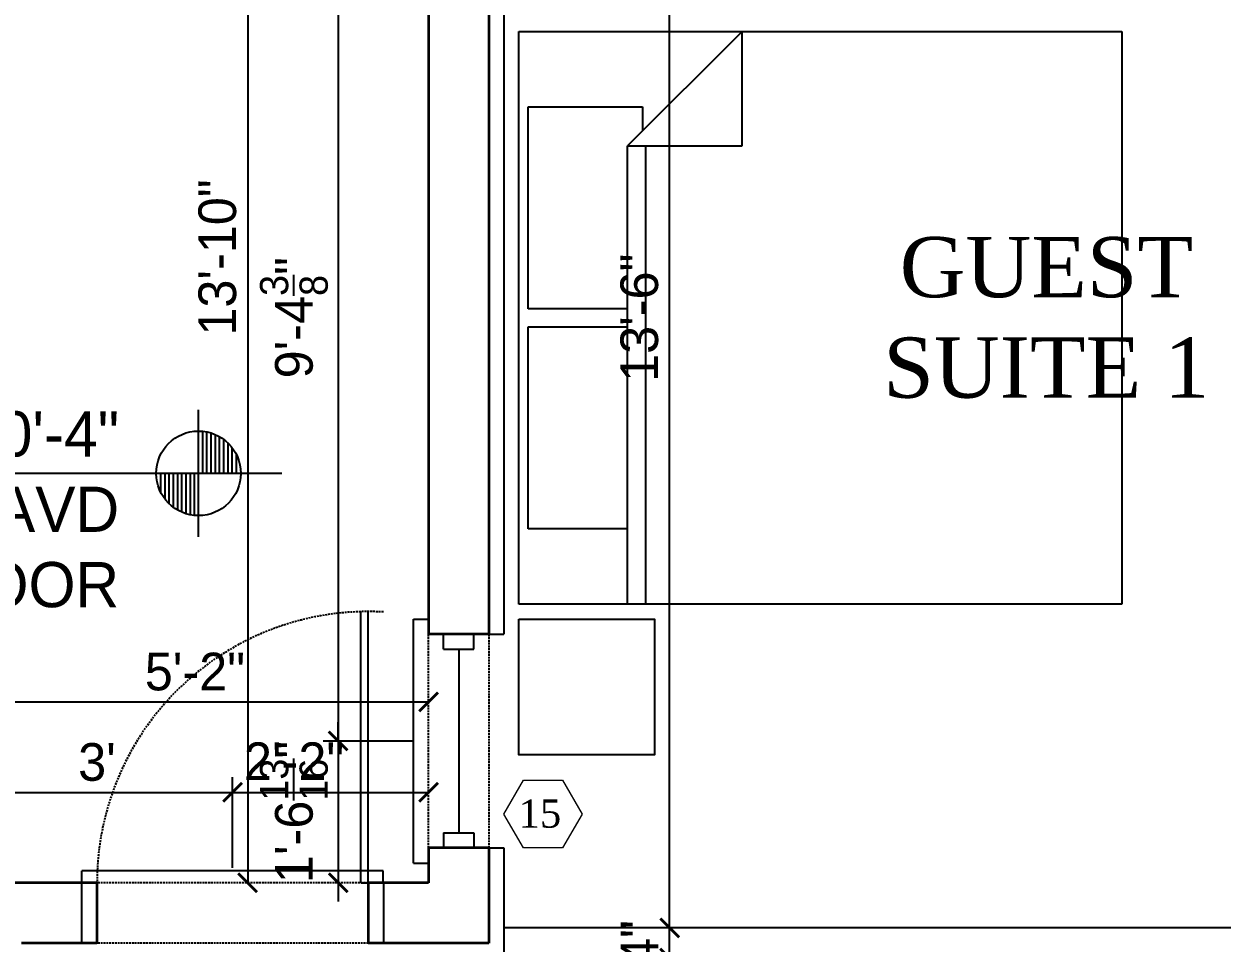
# Model space of a CAD drawing. Header units: inches. Extents: x 0 to 22102, y -19958 to 0.
# Drawn here: x 9820.7 to 9979.7, y -9843.2 to -9721.2 of the extents above; entities that cross this region are included whole.
import ezdxf
from ezdxf.enums import TextEntityAlignment as Align

# ---------------------------------------------------------------- set-up
doc = ezdxf.new("R2010")
doc.units = ezdxf.units.IN
doc.header["$MEASUREMENT"] = 0
doc.linetypes.add('HIDDEN', pattern=[0.375, 0.25, -0.125])
for name, color, linetype in [('DIM-EXT', 5, 'Continuous'), ('DIM-INT', 5, 'Continuous'), ('DOOR SILL', 1, 'Continuous'), ('DOOR-EXT', 2, 'Continuous'), ('ELEVATION NOTES', 1, 'Continuous'), ('FURN', 8, 'Continuous'), ('HEADER-EXT', 5, 'HIDDEN'), ('ROOF', 3, 'Continuous'), ('TEXTL', 3, 'Continuous'), ('WALL-INT', 4, 'Continuous'), ('WINDOW GLASS', 4, 'Continuous'), ('WINDOW JAMB', 2, 'Continuous'), ('WINDOW SILL', 1, 'Continuous')]:
    doc.layers.add(name, color=color, linetype=linetype)
doc.layers.add('WALL-EXT', color=6, linetype='Continuous', lineweight=35)
doc.layers.add('window', color=160, linetype='Continuous', lineweight=5)
doc.styles.add('ARCHITXT', font='BOOKOS.TTF', dxfattribs={"height": 0.078125})
doc.styles.add('TITLE-1', font='BOOKOS.TTF', dxfattribs={"height": 5})
doc.dimstyles.new('Ideal', dxfattribs={"dimscale": 0, "dimtxt": 5, "dimasz": 2.5, "dimexe": 2, "dimexo": 2, "dimgap": 1.5, "dimtad": 1, "dimdec": 4, "dimzin": 0, "dimdsep": 46, "dimlunit": 4, "dimtxsty": 'Standard', "dimblk": 'ARCHTICK', "dimcen": 2, "dimclrt": 1, "dimazin": 0, "dimtfac": 0.75, "dimtdec": 4, "dimtix": 1, "dimtofl": 0, "dimtmove": 2, "dimatfit": 3, "dimldrblk": 'OPEN30', "dimfxl": 1, "dimtolj": 1, "dimtzin": 0, "dimarcsym": 0})

# ---------------------------------------------------------------- blocks, each defined once
blk = doc.blocks.new('B-D836R')
for p, q in [((-3.31, 2), (-3.31, 37.99)), ((-2.31, 2), (-2.31, 38)), ((-3.31, 2), (-2.31, 2))]:
    blk.add_line(p, q)
for points in [[(-40.31, -6), (-40.31, 2), (-38.31, 2), (-38.31, -6)], [(-2.31, -6), (-2.31, 2), (-0.31, 2), (-0.31, -6)]]:
    blk.add_lwpolyline(points, close=True)
at = {"linetype": 'HIDDEN'}
blk.add_arc((-2.31, 2), 36, 86.8153, 180, dxfattribs=at)
blk = doc.blocks.new('KING')
at = {"linetype": 'Continuous'}
for p, q in [((56.28, 195.88), (132.28, 195.88)), ((56.28, 115.88), (56.28, 195.88)), ((132.28, 195.88), (132.28, 115.88)), ((66.28, 194.68), (93.08, 194.68)), ((66.28, 181.48), (66.28, 194.68)), ((93.08, 194.68), (93.08, 181.48)), ((95.48, 194.68), (122.28, 194.68)), ((95.48, 181.48), (95.48, 194.68)), ((122.28, 194.68), (122.28, 179.48)), ((56.28, 181.48), (117.08, 181.48)), ((132.28, 166.28), (117.08, 181.48)), ((117.08, 181.48), (117.08, 166.28)), ((117.08, 179.08), (56.28, 179.08)), ((117.08, 179.48), (117.08, 179.48)), ((122.28, 179.48), (119.08, 179.48)), ((117.08, 166.28), (132.28, 166.28)), ((132.28, 115.88), (56.28, 115.88))]:
    blk.add_line(p, q, dxfattribs=at)
blk = doc.blocks.new('_ArchTick')
at = {"color": 0, "linetype": 'ByBlock', "lineweight": 100, "const_width": 0.15}
blk.add_lwpolyline([(-0.5, -0.5), (0.5, 0.5)], dxfattribs=at)
blk = doc.blocks.new('*D180')
at = {"layer": 'Defpoints', "color": 0, "transparency": 16777216}
for p in [(9688.39, -9607.18), (9812.39, -9607.18), (9929.14, -10623.18)]:
    blk.add_point(p, dxfattribs=at)
at = {"layer": 'DIM-EXT', "color": 0, "lineweight": -2, "transparency": 16777216}
for p, q in [((9810.39, -9607.18), (9686.39, -9607.18)), ((9688.39, -10623.18), (9688.39, -9607.18)), ((9927.14, -10623.18), (9686.39, -10623.18))]:
    blk.add_line(p, q, dxfattribs=at)
at = {"layer": 'DIM-EXT', "color": 0, "lineweight": -2, "transparency": 16777216, "xscale": 2.5, "yscale": 2.5, "zscale": 2.5}
for p, rotation in [((9688.39, -9607.18), 90), ((9688.39, -10623.18), 270)]:
    blk.add_blockref('_ArchTick', p, dxfattribs=dict(at, rotation=rotation))
at = {"layer": 'DIM-EXT', "color": 1, "transparency": 16777216, "insert": (9684.39, -10115.18), "char_height": 5, "attachment_point": 5, "rotation": 90}
blk.add_mtext('\\A1;84\'-8"', dxfattribs=at)
blk = doc.blocks.new('_Open30')
at = {"color": 0, "linetype": 'ByBlock', "lineweight": -2}
for p, q in [((-1, 0.268), (0, 0)), ((0, 0), (-1, -0.268)), ((0, 0), (-1, 0))]:
    blk.add_line(p, q, dxfattribs=at)
blk = doc.blocks.new('*D188')
at = {"layer": 'Defpoints', "color": 0, "transparency": 16777216}
for p in [(9874.39, -9704), (9862.39, -9816.37), (9874.39, -9816.37)]:
    blk.add_point(p, dxfattribs=at)
at = {"layer": 'DIM-EXT', "color": 0, "lineweight": -2, "transparency": 16777216}
for p, q in [((9872.39, -9704), (9860.39, -9704)), ((9862.39, -9704), (9862.39, -9816.37)), ((9872.39, -9816.37), (9860.39, -9816.37))]:
    blk.add_line(p, q, dxfattribs=at)
at = {"layer": 'DIM-EXT', "color": 0, "lineweight": -2, "transparency": 16777216, "xscale": 2.5, "yscale": 2.5, "zscale": 2.5}
for p, rotation in [((9862.39, -9704), 90), ((9862.39, -9816.37), 270)]:
    blk.add_blockref('_ArchTick', p, dxfattribs=dict(at, rotation=rotation))
at = {"layer": 'DIM-EXT', "color": 1, "transparency": 16777216, "insert": (9856.52, -9760.18), "char_height": 5, "attachment_point": 5, "rotation": 90}
blk.add_mtext('\\A1;9\'-4{\\H0.75x;\\S3/8;}"', dxfattribs=at)
blk = doc.blocks.new('*D189')
at = {"layer": 'Defpoints', "color": 0, "transparency": 16777216}
for p in [(9874.39, -9816.37), (9862.39, -9835.18), (9862.39, -9835.18)]:
    blk.add_point(p, dxfattribs=at)
at = {"layer": 'DIM-EXT', "color": 0, "lineweight": -2, "transparency": 16777216}
for p, q in [((9862.39, -9816.37), (9862.39, -9813.87)), ((9872.39, -9816.37), (9860.39, -9816.37)), ((9862.39, -9816.37), (9862.39, -9835.18)), ((9862.39, -9835.18), (9862.39, -9837.68))]:
    blk.add_line(p, q, dxfattribs=at)
at = {"layer": 'DIM-EXT', "color": 0, "lineweight": -2, "transparency": 16777216, "xscale": 2.5, "yscale": 2.5, "zscale": 2.5}
for p, rotation in [((9862.39, -9816.37), 270), ((9862.39, -9835.18), 90)]:
    blk.add_blockref('_ArchTick', p, dxfattribs=dict(at, rotation=rotation))
at = {"layer": 'DIM-EXT', "color": 1, "transparency": 16777216, "insert": (9856.52, -9825.78), "char_height": 5, "attachment_point": 5, "rotation": 90}
blk.add_mtext('\\A1;1\'-6{\\H0.75x;\\S13/16;}"', dxfattribs=at)
blk = doc.blocks.new('*D191')
at = {"layer": 'Defpoints', "color": 0, "transparency": 16777216}
for p in [(9874.39, -9669.18), (9850.39, -9835.18), (9850.39, -9835.18)]:
    blk.add_point(p, dxfattribs=at)
at = {"layer": 'DIM-EXT', "color": 0, "lineweight": -2, "transparency": 16777216}
for p, q in [((9872.39, -9669.18), (9848.39, -9669.18)), ((9850.39, -9669.18), (9850.39, -9835.18))]:
    blk.add_line(p, q, dxfattribs=at)
at = {"layer": 'DIM-EXT', "color": 0, "lineweight": -2, "transparency": 16777216, "xscale": 2.5, "yscale": 2.5, "zscale": 2.5}
for p, rotation in [((9850.39, -9669.18), 90), ((9850.39, -9835.18), 270)]:
    blk.add_blockref('_ArchTick', p, dxfattribs=dict(at, rotation=rotation))
at = {"layer": 'DIM-EXT', "color": 1, "transparency": 16777216, "insert": (9846.39, -9752.18), "char_height": 5, "attachment_point": 5, "rotation": 90}
blk.add_mtext('\\A1;13\'-10"', dxfattribs=at)
blk = doc.blocks.new('*D194')
at = {"layer": 'Defpoints', "color": 0, "transparency": 16777216}
for p in [(9812.39, -9823.18), (9848.39, -9823.18), (9848.39, -9835.18)]:
    blk.add_point(p, dxfattribs=at)
at = {"layer": 'DIM-EXT', "color": 0, "lineweight": -2, "transparency": 16777216}
for p, q in [((9848.39, -9833.18), (9848.39, -9821.18)), ((9812.39, -9823.18), (9848.39, -9823.18))]:
    blk.add_line(p, q, dxfattribs=at)
at = {"layer": 'DIM-EXT', "color": 0, "lineweight": -2, "transparency": 16777216, "xscale": 2.5, "yscale": 2.5, "zscale": 2.5, "rotation": 180}
blk.add_blockref('_ArchTick', (9812.39, -9823.18), dxfattribs=at)
at = {"layer": 'DIM-EXT', "color": 0, "lineweight": -2, "transparency": 16777216, "xscale": 2.5, "yscale": 2.5, "zscale": 2.5}
blk.add_blockref('_ArchTick', (9848.39, -9823.18), dxfattribs=at)
at = {"layer": 'DIM-EXT', "color": 1, "transparency": 16777216, "insert": (9830.39, -9819.18), "char_height": 5, "attachment_point": 5}
blk.add_mtext("\\A1;3'", dxfattribs=at)
blk = doc.blocks.new('*D195')
at = {"layer": 'Defpoints', "color": 0, "transparency": 16777216}
for p in [(9874.39, -9823.18), (9874.39, -9823.18), (9848.39, -9835.18)]:
    blk.add_point(p, dxfattribs=at)
at = {"layer": 'DIM-EXT', "color": 0, "lineweight": -2, "transparency": 16777216}
for p, q in [((9848.39, -9833.18), (9848.39, -9821.18)), ((9848.39, -9823.18), (9874.39, -9823.18))]:
    blk.add_line(p, q, dxfattribs=at)
at = {"layer": 'DIM-EXT', "color": 0, "lineweight": -2, "transparency": 16777216, "xscale": 2.5, "yscale": 2.5, "zscale": 2.5, "rotation": 180}
blk.add_blockref('_ArchTick', (9848.39, -9823.18), dxfattribs=at)
at = {"layer": 'DIM-EXT', "color": 0, "lineweight": -2, "transparency": 16777216, "xscale": 2.5, "yscale": 2.5, "zscale": 2.5}
blk.add_blockref('_ArchTick', (9874.39, -9823.18), dxfattribs=at)
at = {"layer": 'DIM-EXT', "color": 1, "transparency": 16777216, "insert": (9856.55, -9819.05), "char_height": 5, "attachment_point": 5}
blk.add_mtext('\\A1;2\'-2"', dxfattribs=at)
blk = doc.blocks.new('*D197')
at = {"layer": 'Defpoints', "color": 0, "transparency": 16777216}
for p in [(9812.39, -9811.18), (9874.39, -9811.18), (9874.39, -9811.18)]:
    blk.add_point(p, dxfattribs=at)
at = {"layer": 'DIM-EXT', "color": 0, "lineweight": -2, "transparency": 16777216}
blk.add_line((9812.39, -9811.18), (9874.39, -9811.18), dxfattribs=at)
at = {"layer": 'DIM-EXT', "color": 0, "lineweight": -2, "transparency": 16777216, "xscale": 2.5, "yscale": 2.5, "zscale": 2.5, "rotation": 180}
blk.add_blockref('_ArchTick', (9812.39, -9811.18), dxfattribs=at)
at = {"layer": 'DIM-EXT', "color": 0, "lineweight": -2, "transparency": 16777216, "xscale": 2.5, "yscale": 2.5, "zscale": 2.5}
blk.add_blockref('_ArchTick', (9874.39, -9811.18), dxfattribs=at)
at = {"layer": 'DIM-EXT', "color": 1, "transparency": 16777216, "insert": (9843.39, -9807.18), "char_height": 5, "attachment_point": 5}
blk.add_mtext('\\A1;5\'-2"', dxfattribs=at)
blk = doc.blocks.new('*D235')
at = {"layer": 'Defpoints', "color": 0, "transparency": 16777216}
for p in [(10604.39, -9550.38), (10604.39, -9550.38), (9724.39, -9887.18)]:
    blk.add_point(p, dxfattribs=at)
at = {"layer": 'DIM-EXT', "color": 0, "lineweight": -2, "transparency": 16777216}
for p, q in [((9724.39, -9885.18), (9724.39, -9548.38)), ((9724.39, -9550.38), (10604.39, -9550.38))]:
    blk.add_line(p, q, dxfattribs=at)
at = {"layer": 'DIM-EXT', "color": 0, "lineweight": -2, "transparency": 16777216, "xscale": 2.5, "yscale": 2.5, "zscale": 2.5, "rotation": 180}
blk.add_blockref('_ArchTick', (9724.39, -9550.38), dxfattribs=at)
at = {"layer": 'DIM-EXT', "color": 0, "lineweight": -2, "transparency": 16777216, "xscale": 2.5, "yscale": 2.5, "zscale": 2.5}
blk.add_blockref('_ArchTick', (10604.39, -9550.38), dxfattribs=at)
at = {"layer": 'DIM-EXT', "color": 1, "transparency": 16777216, "insert": (10164.39, -9546.38), "char_height": 5, "attachment_point": 5}
blk.add_mtext('\\A1;73\'-4"', dxfattribs=at)
blk = doc.blocks.new('*D620')
at = {"layer": 'Defpoints', "color": 0, "transparency": 16777216}
for p in [(9906.39, -9841.18), (9906.39, -9841.18), (9906.39, -9845.18)]:
    blk.add_point(p, dxfattribs=at)
at = {"layer": 'DIM-INT', "color": 0, "lineweight": -2, "transparency": 16777216}
for p, q in [((9906.39, -9841.18), (9906.39, -9838.68)), ((9906.39, -9845.18), (9906.39, -9841.18)), ((9906.39, -9845.18), (9906.39, -9847.68))]:
    blk.add_line(p, q, dxfattribs=at)
at = {"layer": 'DIM-INT', "color": 0, "lineweight": -2, "transparency": 16777216, "xscale": 2.5, "yscale": 2.5, "zscale": 2.5}
for p, rotation in [((9906.39, -9841.18), 270), ((9906.39, -9845.18), 90)]:
    blk.add_blockref('_ArchTick', p, dxfattribs=dict(at, rotation=rotation))
at = {"layer": 'DIM-INT', "color": 1, "transparency": 16777216, "insert": (9902.39, -9843.18), "char_height": 5, "attachment_point": 5, "rotation": 90}
blk.add_mtext('\\A1;4"', dxfattribs=at)
blk = doc.blocks.new('*D621')
at = {"layer": 'Defpoints', "color": 0, "transparency": 16777216}
for p in [(9903.39, -9679.18), (9906.39, -9679.18), (9906.39, -9841.18)]:
    blk.add_point(p, dxfattribs=at)
at = {"layer": 'DIM-INT', "color": 0, "lineweight": -2, "transparency": 16777216}
for p, q in [((9905.39, -9679.18), (9908.39, -9679.18)), ((9906.39, -9841.18), (9906.39, -9679.18))]:
    blk.add_line(p, q, dxfattribs=at)
at = {"layer": 'DIM-INT', "color": 0, "lineweight": -2, "transparency": 16777216, "xscale": 2.5, "yscale": 2.5, "zscale": 2.5}
for p, rotation in [((9906.39, -9679.18), 90), ((9906.39, -9841.18), 270)]:
    blk.add_blockref('_ArchTick', p, dxfattribs=dict(at, rotation=rotation))
at = {"layer": 'DIM-INT', "color": 1, "transparency": 16777216, "insert": (9902.39, -9760.18), "char_height": 5, "attachment_point": 5, "rotation": 90}
blk.add_mtext('\\A1;13\'-6"', dxfattribs=at)
blk = doc.blocks.new('Sm-wndw')
at = {"color": 125}
blk.add_lwpolyline([(-0.0541, 0.0938), (-0.1083, 0), (-0.0541, -0.0938), (0.0541, -0.0938), (0.1083, 0), (0.0541, 0.0938)], close=True, dxfattribs=at)
at = {"style": 'ARCHITXT'}
blk.add_attdef('OO', text='', height=0.0781, dxfattribs=at).set_placement((0, 0), align=Align.MIDDLE_CENTER)

msp = doc.modelspace()

# ---------------------------------------------------------------- linework, layer by layer
at = {"layer": 'DOOR SILL'}
for p, q in [((9868.3918, -9833.61017), (9828.38977, -9833.61017)), ((9828.38977, -9835.18476), (9828.38977, -9833.61017)), ((9868.3918, -9835.18476), (9868.3918, -9833.61017))]:
    msp.add_line(p, q, dxfattribs=at)
at = {"layer": 'ELEVATION NOTES'}
for p, q in [((9843.86329, -9789.25566), (9843.86329, -9772.42285)), ((9844.42438, -9780.83925), (9844.42438, -9775.25644)), ((9844.98548, -9780.83925), (9844.98548, -9775.34168)), ((9845.54657, -9780.83925), (9845.54657, -9775.48676)), ((9846.10767, -9780.83925), (9846.10767, -9775.69674)), ((9846.66876, -9780.83925), (9846.66876, -9775.98004)), ((9847.22985, -9780.83925), (9847.22985, -9776.3505)), ((9847.79095, -9780.83925), (9847.79095, -9776.83224)), ((9848.35204, -9780.83925), (9848.35204, -9777.47269)), ((9848.91313, -9780.83925), (9848.91313, -9778.3935)), ((9843.3022, -9780.83925), (9752.11157, -9780.83925)), ((9854.90365, -9780.83925), (9835.44688, -9780.83925)), ((9838.25235, -9780.83925), (9838.25235, -9780.83939)), ((9838.81345, -9780.83925), (9838.81345, -9783.285)), ((9839.37454, -9780.83925), (9839.37454, -9784.20582)), ((9839.93563, -9780.83925), (9839.93563, -9784.84626)), ((9840.49673, -9780.83925), (9840.49673, -9785.328)), ((9841.05782, -9780.83925), (9841.05782, -9785.69847)), ((9841.61892, -9780.83925), (9841.61892, -9785.98177)), ((9842.18001, -9780.83925), (9842.18001, -9786.19175)), ((9842.7411, -9780.83925), (9842.7411, -9786.33683)), ((9843.3022, -9780.83925), (9843.3022, -9786.42207))]:
    msp.add_line(p, q, dxfattribs=at)
msp.add_circle((9843.86329, -9780.83925), 5.61094, dxfattribs=at)
at = {"layer": 'FURN'}
msp.add_lwpolyline([(9886.39078, -9800.18476), (9904.39078, -9800.18476), (9904.39078, -9818.18476), (9886.39078, -9818.18476)], close=True, dxfattribs=at)
at = {"layer": 'HEADER-EXT'}
for p, q in [((9874.39078, -9830.55976), (9874.39078, -9802.18476)), ((9882.39078, -9802.18476), (9882.39078, -9830.55976)), ((9866.39078, -9835.18476), (9830.39078, -9835.18476)), ((9866.39078, -9843.18476), (9830.39078, -9843.18476))]:
    msp.add_line(p, q, dxfattribs=at)
at = {"layer": 'ROOF'}
for p, q in [((9884.39078, -9718.18476), (9884.39078, -9802.18476)), ((9882.39078, -9802.18476), (9884.39078, -9802.18476)), ((9882.39078, -9830.55976), (9884.39078, -9830.55976)), ((9884.39078, -9830.55976), (9884.39078, -9845.18476))]:
    msp.add_line(p, q, dxfattribs=at)
at = {"layer": 'WALL-EXT'}
for p, q in [((9874.39078, -9718.18476), (9874.39078, -9802.18476)), ((9882.39078, -9718.18476), (9882.39078, -9802.18476)), ((9882.39078, -9802.18476), (9874.39078, -9802.18476)), ((9874.39078, -9830.55976), (9874.39078, -9835.18476)), ((9882.39078, -9830.55976), (9874.39078, -9830.55976)), ((9882.39078, -9830.55976), (9882.39078, -9843.18476)), ((9830.39078, -9835.18476), (9812.39078, -9835.18476)), ((9830.39078, -9835.18476), (9830.39078, -9843.18476)), ((9874.39078, -9835.18476), (9866.39078, -9835.18476)), ((9866.39078, -9835.18476), (9866.39078, -9843.18476)), ((9830.39078, -9843.18476), (9820.39078, -9843.18476)), ((9882.39078, -9843.18476), (9866.39078, -9843.18476))]:
    msp.add_line(p, q, dxfattribs=at)
at = {"layer": 'WALL-INT'}
msp.add_line((9986.39078, -9841.18476), (9884.39078, -9841.18476), dxfattribs=at)
at = {"layer": 'WINDOW GLASS'}
msp.add_line((9878.39078, -9804.18476), (9878.39078, -9828.55976), dxfattribs=at)
at = {"layer": 'WINDOW JAMB'}
for p, q in [((9876.39078, -9804.18476), (9876.39078, -9802.18476)), ((9876.39078, -9802.18476), (9880.39078, -9802.18476)), ((9880.39078, -9804.18476), (9880.39078, -9802.18476)), ((9876.39078, -9804.18476), (9880.39078, -9804.18476)), ((9876.39078, -9828.55976), (9880.39078, -9828.55976)), ((9876.39078, -9828.55976), (9876.39078, -9830.55976)), ((9880.39078, -9828.55976), (9880.39078, -9830.55976)), ((9876.39078, -9830.55976), (9880.39078, -9830.55976))]:
    msp.add_line(p, q, dxfattribs=at)
at = {"layer": 'WINDOW SILL'}
for p, q in [((9872.39078, -9832.55976), (9872.39078, -9800.18476)), ((9872.39078, -9800.18476), (9874.39078, -9800.18476)), ((9872.39078, -9832.55976), (9874.39078, -9832.55976))]:
    msp.add_line(p, q, dxfattribs=at)

# ---------------------------------------------------------------- block references
at = {"layer": 'DOOR-EXT'}
msp.add_blockref('B-D836R', (9868.70323, -9837.18476), dxfattribs=at)
at = {"layer": 'FURN', "rotation": 89.99999999999802}
msp.add_blockref('KING', (10082.27432, -9854.46217), dxfattribs=at)
at = {"layer": 'window'}
ref = msp.add_blockref('Sm-wndw', (9889.58693, -9826.05976), dxfattribs=dict(at, xscale=-48, yscale=48, zscale=48, rotation=180))
ref.add_attrib('OO', '15', dxfattribs={"layer": '0', "color": 0, "height": 3.75, "style": 'ARCHITXT'}).set_placement((9889.17027, -9825.99256), align=Align.MIDDLE_CENTER)

# ---------------------------------------------------------------- texts
at = {"layer": 'ELEVATION NOTES', "insert": (9833.33801, -9772.60269), "char_height": 6, "width": 105.0409407, "attachment_point": 3}
msp.add_mtext('EL(-)0\'-4"\\PEL(+)14.17\' NAVD\\PFINISHED FLOOR', dxfattribs=at)
at = {"layer": 'TEXTL', "insert": (9956.39078, -9760.18476), "char_height": 8, "width": 102.8934752, "attachment_point": 5, "style": 'TITLE-1'}
msp.add_mtext('GUEST\\PSUITE 1', dxfattribs=at)

# ---------------------------------------------------------------- dimensions: what is measured, and where the dimension line sits
at = {"layer": 'DIM-EXT'}
for base, p1, p2, angle, picture, middle in [((10604.39078, -9550.37744), (9724.39078, -9887.18476), (10604.39078, -9550.37744), 180, '*D235', (10164.39078, -9546.37744)), ((9688.39078, -9607.18476), (9929.14078, -10623.18476), (9812.39078, -9607.18476), 90, '*D180', (9684.39078, -10115.18476)), ((9850.39078, -9835.18476), (9874.39078, -9669.18476), (9850.39078, -9835.18476), 90, '*D191', (9846.39078, -9752.18476)), ((9862.39078, -9816.37226), (9874.39078, -9703.99726), (9874.39078, -9816.37226), 90, '*D188', (9856.51578, -9760.18476)), ((9874.39078, -9811.18476), (9812.39078, -9811.18476), (9874.39078, -9811.18476), 180, '*D197', (9843.39078, -9807.18476)), ((9862.39078, -9835.18476), (9874.39078, -9816.37226), (9862.39078, -9835.18476), 90, '*D189', (9856.51578, -9825.77851)), ((9848.39078, -9823.18476), (9812.39078, -9823.18476), (9848.39078, -9835.18476), 180, '*D194', (9830.39078, -9819.18476))]:
    dim = msp.add_linear_dim(base=base, p1=p1, p2=p2, angle=angle, dimstyle='Ideal', override={"dimscale": 1, "dimtofl": 1, "dimfxl": 0.125}, dxfattribs=at)
    dim.commit()
    dim.dimension.update_dxf_attribs({"geometry": picture, "text_midpoint": middle})
dim = msp.add_linear_dim(base=(9874.39078, -9823.18476), p1=(9848.39078, -9835.18476), p2=(9874.39078, -9823.18476), angle=180, dimstyle='Ideal', override={"dimscale": 1, "dimtofl": 1, "dimfxl": 0.125}, dxfattribs=at)
dim.commit()
dim.dimension.update_dxf_attribs({"geometry": '*D195', "text_midpoint": (9856.54943, -9819.05393), "dimtype": 160})
at = {"layer": 'DIM-INT'}
for base, p1, p2, picture, middle in [((9906.39078, -9679.18476), (9906.39078, -9841.18476), (9903.39078, -9679.18476), '*D621', (9902.39078, -9760.18476)), ((9906.39078, -9841.18476), (9906.39078, -9845.18476), (9906.39078, -9841.18476), '*D620', (9902.39078, -9843.18476))]:
    dim = msp.add_linear_dim(base=base, p1=p1, p2=p2, angle=90, dimstyle='Ideal', override={"dimscale": 1, "dimtad": 3, "dimtofl": 1, "dimfxl": 0.125}, dxfattribs=at)
    dim.commit()
    dim.dimension.update_dxf_attribs({"geometry": picture, "text_midpoint": middle})

doc.saveas('drawing.dxf')
